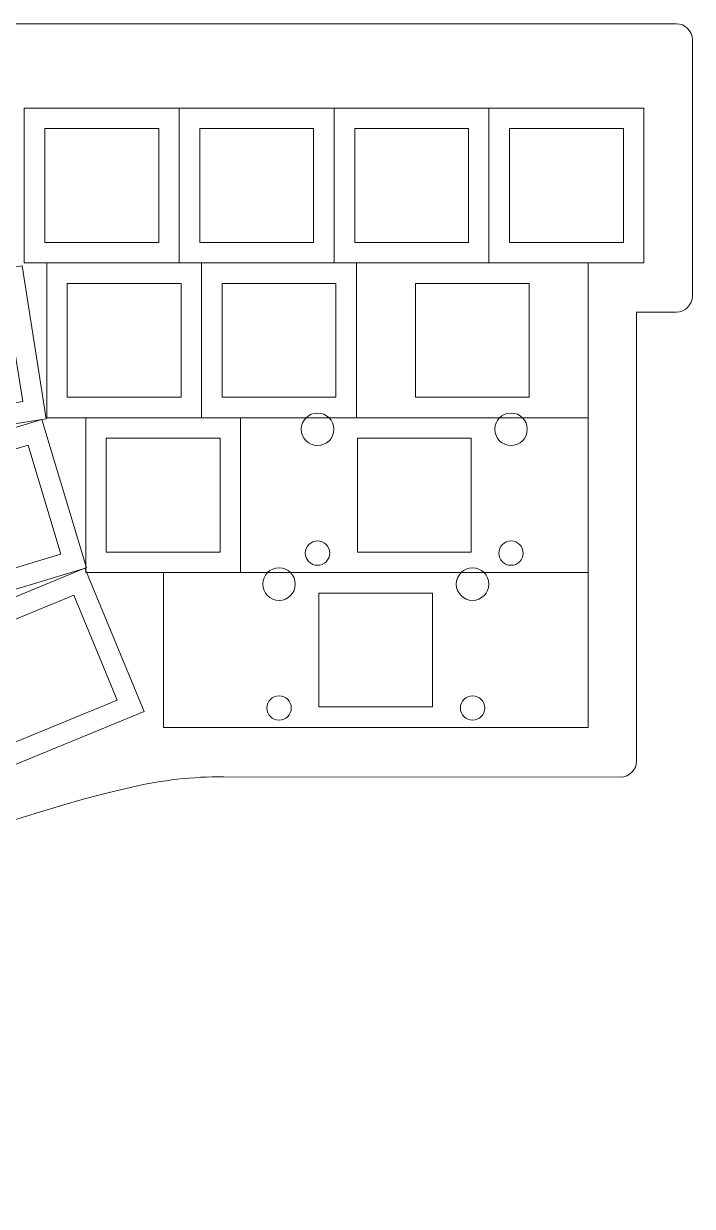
# Model space of a CAD drawing. Header units: millimetres. Extents: x 15 to 413, y -197 to -22.
# Drawn here: x 330.4 to 412.6, y -197.2 to -51.7 of the extents above; entities that cross this region are included whole.
import ezdxf

# ---------------------------------------------------------------- set-up
doc = ezdxf.new("R2010")
doc.units = ezdxf.units.MM
doc.header["$MEASUREMENT"] = 0
doc.layers.add('レイヤー 1', color=7, linetype='Continuous', lineweight=0)

# ---------------------------------------------------------------- blocks, each defined once
blk = doc.blocks.new('Block_39')
at = {"layer": 'レイヤー 1', "color": 7, "lineweight": 18}
for points in [[(311.35, -84.48), (330.17, -81.5), (333.15, -100.32), (314.33, -103.3)], [(314.24, -86.58), (328.07, -84.39), (330.26, -98.22), (316.43, -100.41)]]:
    blk.add_lwpolyline(points, close=True, dxfattribs=at)
blk = doc.blocks.new('Block_40')
at = {"layer": 'レイヤー 1', "color": 7, "lineweight": 18}
for points in [[(314.36, -105.93), (332.59, -100.42), (338.1, -118.66), (319.86, -124.16)], [(317.5, -107.61), (330.91, -103.57), (334.95, -116.97), (321.55, -121.02)]]:
    blk.add_lwpolyline(points, close=True, dxfattribs=at)
blk = doc.blocks.new('Block_56')
at = {"layer": 'レイヤー 1', "color": 7, "lineweight": 18}
for points in [[(320.3, -125.98), (337.91, -118.72), (345.17, -136.34), (327.56, -143.6)], [(323.59, -127.36), (336.54, -122.02), (341.87, -134.96), (328.93, -140.3)]]:
    blk.add_lwpolyline(points, close=True, dxfattribs=at)
blk = doc.blocks.new('Block_60')
at = {"layer": 'レイヤー 1', "color": 7, "lineweight": 18}
for points in [[(349.5, -81.16), (330.45, -81.16), (330.45, -62.11), (349.5, -62.11)], [(346.98, -78.63), (332.98, -78.63), (332.98, -64.63), (346.98, -64.63)]]:
    blk.add_lwpolyline(points, close=True, dxfattribs=at)
blk = doc.blocks.new('Block_61')
at = {"layer": 'レイヤー 1', "color": 7, "lineweight": 18}
for points in [[(368.55, -81.16), (349.5, -81.16), (349.5, -62.11), (368.55, -62.11)], [(366.03, -78.63), (352.03, -78.63), (352.03, -64.63), (366.03, -64.63)]]:
    blk.add_lwpolyline(points, close=True, dxfattribs=at)
blk = doc.blocks.new('Block_62')
at = {"layer": 'レイヤー 1', "color": 7, "lineweight": 18}
for points in [[(387.6, -81.16), (368.55, -81.16), (368.55, -62.11), (387.6, -62.11)], [(385.08, -78.63), (371.08, -78.63), (371.08, -64.63), (385.08, -64.63)]]:
    blk.add_lwpolyline(points, close=True, dxfattribs=at)
blk = doc.blocks.new('Block_63')
at = {"layer": 'レイヤー 1', "color": 7, "lineweight": 18}
for points in [[(406.65, -81.16), (387.6, -81.16), (387.6, -62.11), (406.65, -62.11)], [(404.13, -78.63), (390.13, -78.63), (390.13, -64.63), (404.13, -64.63)]]:
    blk.add_lwpolyline(points, close=True, dxfattribs=at)
blk = doc.blocks.new('Block_64')
at = {"layer": 'レイヤー 1', "color": 7, "lineweight": 18}
for points in [[(352.25, -100.21), (333.2, -100.21), (333.2, -81.16), (352.25, -81.16)], [(349.72, -97.68), (335.72, -97.68), (335.72, -83.68), (349.72, -83.68)]]:
    blk.add_lwpolyline(points, close=True, dxfattribs=at)
blk = doc.blocks.new('Block_65')
at = {"layer": 'レイヤー 1', "color": 7, "lineweight": 18}
for points in [[(371.3, -100.21), (352.25, -100.21), (352.25, -81.16), (371.3, -81.16)], [(368.77, -97.68), (354.77, -97.68), (354.77, -83.68), (368.77, -83.68)]]:
    blk.add_lwpolyline(points, close=True, dxfattribs=at)
blk = doc.blocks.new('Block_66')
at = {"layer": 'レイヤー 1', "color": 7, "lineweight": 18}
for points in [[(399.8, -100.21), (371.3, -100.21), (371.3, -81.16), (399.8, -81.16)], [(378.55, -83.68), (378.55, -97.68), (392.55, -97.68), (392.55, -83.68)]]:
    blk.add_lwpolyline(points, close=True, dxfattribs=at)
blk = doc.blocks.new('Block_67')
at = {"layer": 'レイヤー 1', "color": 7, "lineweight": 18}
for points in [[(357.05, -119.26), (338, -119.26), (338, -100.21), (357.05, -100.21)], [(354.52, -116.73), (340.52, -116.73), (340.52, -102.73), (354.52, -102.73)]]:
    blk.add_lwpolyline(points, close=True, dxfattribs=at)
blk = doc.blocks.new('Block_68')
at = {"layer": 'レイヤー 1', "color": 7, "lineweight": 18}
for points in [[(399.8, -119.26), (357.05, -119.26), (357.05, -100.21), (399.8, -100.21)], [(371.42, -102.73), (371.42, -116.73), (385.42, -116.73), (385.42, -102.73)]]:
    blk.add_lwpolyline(points, close=True, dxfattribs=at)
blk = doc.blocks.new('Block_70')
at = {"layer": 'レイヤー 1', "color": 7, "lineweight": 18}
for centre, radius in [((361.78, -120.67), 2), ((385.58, -120.67), 2), ((361.78, -135.91), 1.5), ((385.58, -135.91), 1.5)]:
    blk.add_circle(centre, radius, dxfattribs=at)
blk = doc.blocks.new('Block_72')
at = {"layer": 'レイヤー 1', "color": 7, "lineweight": 18}
for centre, radius in [((366.51, -101.62), 2), ((390.31, -101.62), 2), ((366.51, -116.86), 1.5), ((390.31, -116.86), 1.5)]:
    blk.add_circle(centre, radius, dxfattribs=at)

msp = doc.modelspace()

# ---------------------------------------------------------------- linework, layer by layer
at = {"layer": 'レイヤー 1', "color": 7, "lineweight": 18}
for points in [[(399.8, -138.31), (347.55, -138.31), (347.55, -119.26), (399.8, -119.26)], [(366.67, -121.78), (366.67, -135.78), (380.67, -135.78), (380.67, -121.78)]]:
    msp.add_lwpolyline(points, close=True, dxfattribs=at)
msp.add_open_spline([(204.82, -58.9), (204.71, -132.4), (221.6, -165.94), (235.26, -192.19), (235.26, -192.19), (237.06, -195.85), (237.06, -195.85), (237.54, -196.81), (238.69, -197.23), (239.67, -196.79), (239.67, -196.79), (281.17, -178.27), (281.17, -178.27), (281.17, -178.27), (281.93, -177.53), (281.93, -177.53), (293.87, -167.08), (311.56, -153.07), (343.69, -145.64), (347.38, -144.78), (351.16, -144.36), (354.95, -144.37), (354.95, -144.37), (403.76, -144.41), (403.76, -144.41), (404.87, -144.41), (405.76, -143.51), (405.76, -142.41), (405.76, -142.41), (405.76, -87.21), (405.76, -87.21), (405.76, -87.21), (410.61, -87.21), (410.61, -87.21), (411.71, -87.21), (412.61, -86.32), (412.61, -85.21), (412.61, -85.21), (412.61, -53.72), (412.61, -53.72), (412.61, -52.61), (411.71, -51.72), (410.61, -51.72), (410.61, -51.72), (206.82, -51.72), (206.82, -51.72), (205.71, -51.72), (204.82, -52.61), (204.82, -53.72), (204.82, -53.72), (204.82, -58.9), (204.82, -58.9)], degree=3, knots=[0, 0, 0, 0, 1, 1, 1, 2, 2, 2, 3, 3, 3, 4, 4, 4, 5, 5, 5, 6, 6, 6, 7, 7, 7, 8, 8, 8, 9, 9, 9, 10, 10, 10, 11, 11, 11, 12, 12, 12, 13, 13, 13, 14, 14, 14, 15, 15, 15, 16, 16, 16, 17, 17, 17, 17], dxfattribs=at)

# ---------------------------------------------------------------- block references
at = {"layer": 'レイヤー 1'}
for name in ['Block_60', 'Block_61', 'Block_62', 'Block_63', 'Block_64', 'Block_65', 'Block_66', 'Block_39', 'Block_67', 'Block_68', 'Block_72', 'Block_40', 'Block_56', 'Block_70']:
    msp.add_blockref(name, (0, 0), dxfattribs=at)

doc.saveas('drawing.dxf')
